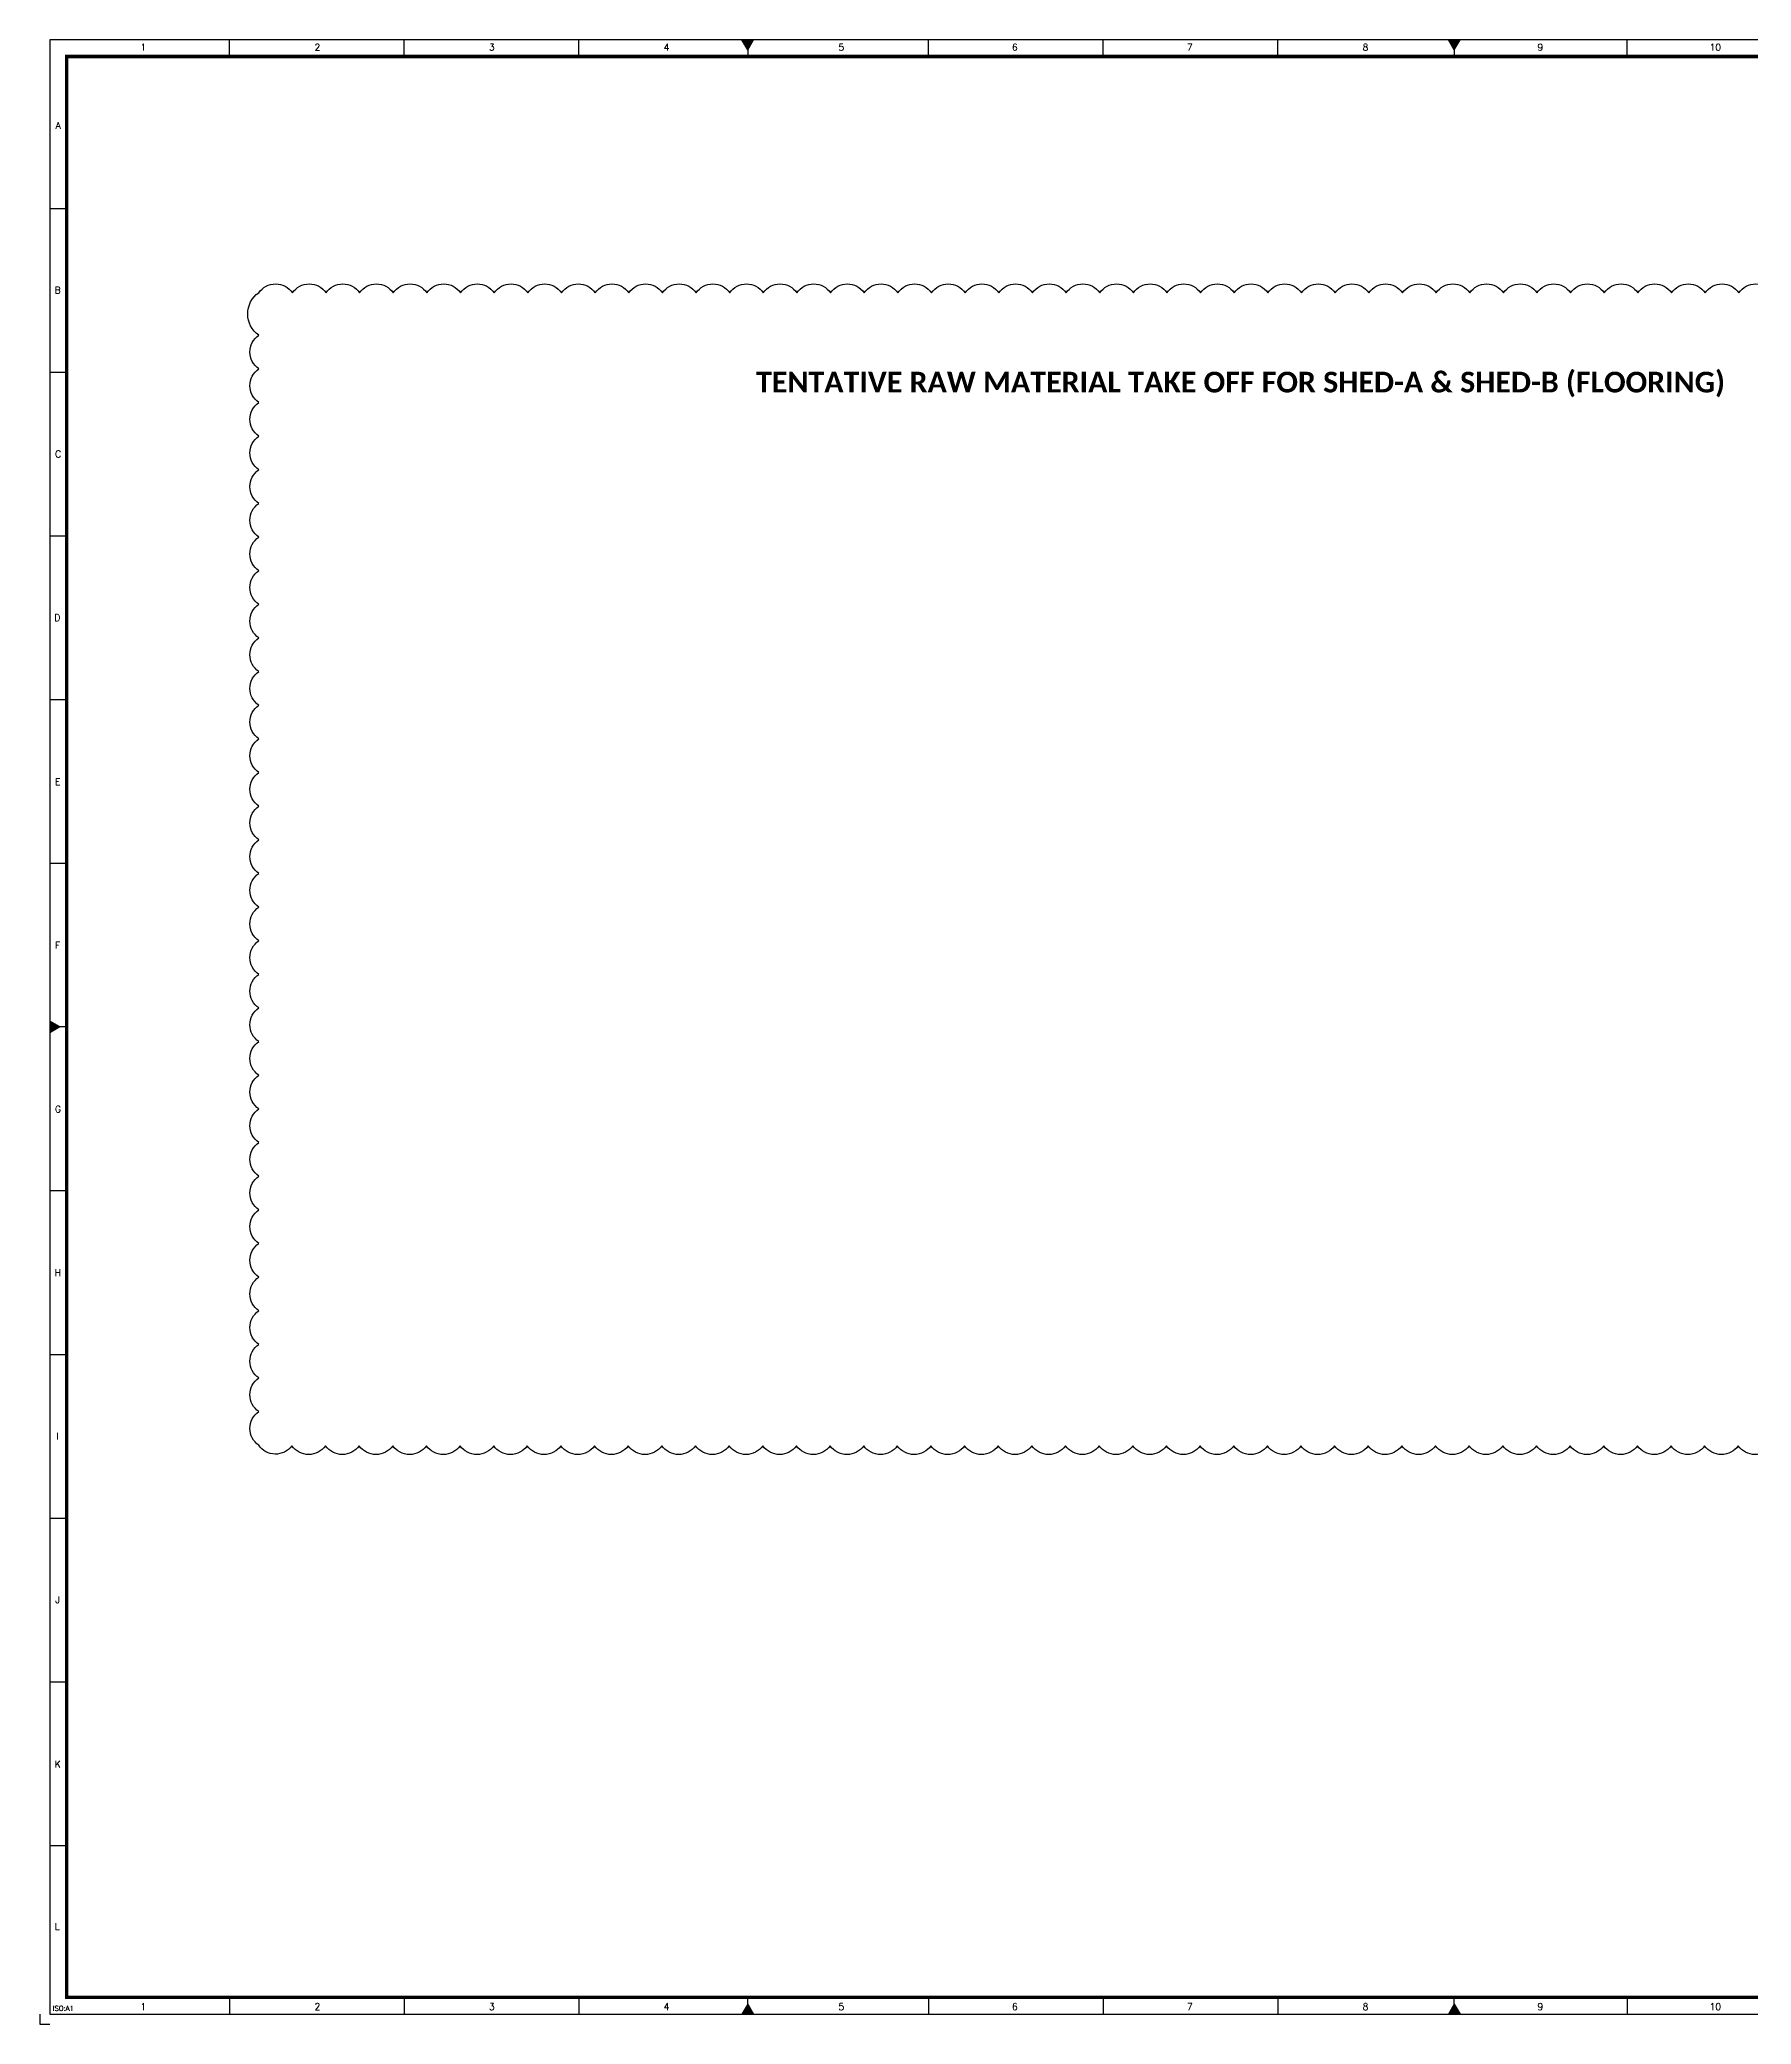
# Model space of a CAD drawing. Header units: millimetres. Extents: x -1055 to 11244, y -20673 to 2560.
# Drawn here: x 10404 to 10913, y 1190 to 1780 of the extents above; entities that cross this region are included whole.
import ezdxf
from ezdxf.enums import TextEntityAlignment as Align

# ---------------------------------------------------------------- set-up
doc = ezdxf.new("R2010")
doc.units = ezdxf.units.MM
doc.layers.add('BORDER', color=6, linetype='Continuous')
doc.styles.add('arial', font='arial.ttf')
doc.styles.add('ROMANS', font='romans.shx', dxfattribs={"width": 0.8})

# ---------------------------------------------------------------- blocks, each defined once
blk = doc.blocks.new('A1B')
at = {"layer": 'BORDER', "color": 1}
for p, q in [((56.44, 585), (56.44, 590)), ((56.44, 585), (56.44, 590)), ((108.38, 585), (108.38, 590)), ((108.38, 585), (108.38, 590)), ((160.31, 585), (160.31, 590)), ((160.31, 585), (160.31, 590)), ((264.19, 585), (264.19, 590)), ((316.12, 585), (316.12, 590)), ((368.06, 585), (368.06, 590)), ((471.94, 585), (471.94, 590)), ((3, 539.83), (8, 539.83)), ((3, 491.17), (8, 491.17)), ((3, 442.5), (8, 442.5)), ((3, 393.84), (8, 393.84)), ((3, 345.17), (8, 345.17)), ((3, 247.84), (8, 247.84)), ((3, 199.17), (8, 199.17)), ((3, 150.51), (8, 150.51)), ((3, 101.84), (8, 101.84)), ((3, 53.17), (8, 53.17)), ((56.44, 8), (56.44, 3)), ((108.38, 8), (108.38, 3)), ((160.31, 8), (160.31, 3)), ((264.19, 8), (264.19, 3)), ((316.12, 8), (316.12, 3)), ((368.06, 8), (368.06, 3)), ((471.94, 8), (471.94, 3))]:
    blk.add_line(p, q, dxfattribs=at)
at = {"layer": 'BORDER'}
for p, q in [((210.5, 587), (208.77, 590)), ((210.5, 590), (210.5, 585)), ((210.5, 587), (212.23, 590)), ((420.5, 587), (418.77, 590)), ((420.5, 590), (420.5, 585)), ((420.5, 587), (422.23, 590)), ((210.5, 588), (210.5, 585)), ((210.5, 588), (210.5, 585)), ((420.5, 588), (420.5, 585)), ((6, 296.5), (3, 298.23)), ((8, 296.5), (3, 296.5)), ((6, 296.5), (3, 294.77)), ((210.5, 6), (208.77, 3)), ((210.5, 5), (210.5, 8)), ((210.5, 5), (210.5, 8)), ((210.5, 3), (210.5, 8)), ((210.5, 6), (212.23, 3)), ((420.5, 6), (418.77, 3)), ((420.5, 5), (420.5, 8)), ((420.5, 3), (420.5, 8)), ((420.5, 6), (422.23, 3))]:
    blk.add_line(p, q, dxfattribs=at)
blk.add_lwpolyline([(837, 3), (837, 590), (3, 590), (3, 3)], close=True, dxfattribs=at)
at = {"layer": 'BORDER', "const_width": 1}
blk.add_lwpolyline([(8, 8), (832, 8), (832, 585), (8, 585)], close=True, dxfattribs=at)
at = {"layer": 'BORDER', "color": 1}
blk.add_lwpolyline([(0, 3), (0, 0), (3, 0)], dxfattribs=at)
at = {"layer": 'BORDER'}
for points in [[(212.23, 590), (208.77, 590), (210.5, 587)], [(422.23, 590), (418.77, 590), (420.5, 587)], [(3, 298.23), (3, 294.77), (6, 296.5)], [(212.23, 3), (208.77, 3), (210.5, 6)], [(422.23, 3), (418.77, 3), (420.5, 6)]]:
    blk.add_solid(points, dxfattribs=at)
at = {"layer": 'BORDER', "color": 1, "style": 'ROMANS'}
for s, height, p in [('1', 2, (30.81, 586.75)), ('2', 2, (82.56, 586.75)), ('3', 2, (134.41, 586.75)), ('4', 2, (186.37, 586.75)), ('5', 2, (238.32, 586.75)), ('6', 2, (289.89, 586.75)), ('7', 2, (341.88, 586.75)), ('8', 2, (394.13, 586.75)), ('9', 2, (446.1, 586.75)), ('10', 2, (498.13, 586.75)), ('A', 2, (5.48, 563.52)), ('B', 2, (5.35, 514.55)), ('C', 2, (5.49, 465.84)), ('D', 2, (5.25, 417.17)), ('E', 2, (5.39, 368.4)), ('F', 2, (5.34, 319.81)), ('G', 2, (5.44, 271.07)), ('H', 2, (5.43, 222.46)), ('I', 2, (5.31, 173.82)), ('J', 2, (5.33, 125.23)), ('K', 2, (5.38, 76.36)), ('L', 2, (5.2, 28.07)), ('1', 2, (30.81, 4.25)), ('2', 2, (82.56, 4.25)), ('3', 2, (134.41, 4.25)), ('4', 2, (186.37, 4.25)), ('5', 2, (238.32, 4.25)), ('6', 2, (289.89, 4.25)), ('7', 2, (341.88, 4.25)), ('8', 2, (394.13, 4.25)), ('9', 2, (446.1, 4.25)), ('10', 2, (498.13, 4.25)), ('ISO:A1', 1.5, (7.03, 4))]:
    blk.add_text(s, height=height, dxfattribs=at).set_placement(p, align=Align.CENTER)

msp = doc.modelspace()

# ---------------------------------------------------------------- linework, layer by layer
at = {"color": 1}
msp.add_lwpolyline([(10918.748533, 1362.301681, -0.5206), (10908.748533, 1362.301681, -0.5206), (10898.748533, 1362.301681, -0.5206), (10888.748533, 1362.301681, -0.5206), (10878.748533, 1362.301681, -0.5206), (10868.748533, 1362.301681, -0.5206), (10858.748533, 1362.301681, -0.5206), (10848.748533, 1362.301681, -0.5206), (10838.748533, 1362.301681, -0.5206), (10828.748533, 1362.301681, -0.5206), (10818.748533, 1362.301681, -0.5206), (10808.748533, 1362.301681, -0.5206), (10798.748533, 1362.301681, -0.5206), (10788.748533, 1362.301681, -0.5206), (10778.748533, 1362.301681, -0.5206), (10768.748533, 1362.301681, -0.5206), (10758.748533, 1362.301681, -0.5206), (10748.748533, 1362.301681, -0.5206), (10738.748533, 1362.301681, -0.5206), (10728.748533, 1362.301681, -0.5206), (10718.748533, 1362.301681, -0.5206), (10708.748533, 1362.301681, -0.5206), (10698.748533, 1362.301681, -0.5206), (10688.748533, 1362.301681, -0.5206), (10678.748533, 1362.301681, -0.5206), (10668.748533, 1362.301681, -0.5206), (10658.748533, 1362.301681, -0.5206), (10648.748533, 1362.301681, -0.5206), (10638.748533, 1362.301681, -0.5206), (10628.748533, 1362.301681, -0.5206), (10618.748533, 1362.301681, -0.5206), (10608.748533, 1362.301681, -0.5206), (10598.748533, 1362.301681, -0.5206), (10588.748533, 1362.301681, -0.5206), (10578.748533, 1362.301681, -0.5206), (10568.748533, 1362.301681, -0.5206), (10558.748533, 1362.301681, -0.5206), (10548.748533, 1362.301681, -0.5206), (10538.748533, 1362.301681, -0.5206), (10528.748533, 1362.301681, -0.5206), (10518.748533, 1362.301681, -0.5206), (10508.748533, 1362.301681, -0.5206), (10498.748533, 1362.301681, -0.5206), (10488.748533, 1362.301681, -0.5206), (10478.748533, 1362.301681, -0.5206), (10468.909203, 1362.462351, -0.5206), (10468.909203, 1372.462351, -0.5206), (10468.909203, 1382.462351, -0.5206), (10468.909203, 1392.462351, -0.5206), (10468.909203, 1402.462351, -0.5206), (10468.909203, 1412.462351, -0.5206), (10468.909203, 1422.462351, -0.5206), (10468.909203, 1432.462351, -0.5206), (10468.909203, 1442.462351, -0.5206), (10468.909203, 1452.462351, -0.5206), (10468.909203, 1462.462351, -0.5206), (10468.909203, 1472.462351, -0.5206), (10468.909203, 1482.462351, -0.5206), (10468.909203, 1492.462351, -0.5206), (10468.909203, 1502.462351, -0.5206), (10468.909203, 1512.462351, -0.5206), (10468.909203, 1522.462351, -0.5206), (10468.909203, 1532.462351, -0.5206), (10468.909203, 1542.462351, -0.5206), (10468.909203, 1552.462351, -0.5206), (10468.909203, 1562.462351, -0.5206), (10468.909203, 1572.462351, -0.5206), (10468.909203, 1582.462351, -0.5206), (10468.909203, 1592.462351, -0.5206), (10468.909203, 1602.462351, -0.5206), (10468.909203, 1612.462351, -0.5206), (10468.909203, 1622.462351, -0.5206), (10468.909203, 1632.462351, -0.5206), (10468.909203, 1642.462351, -0.5206), (10468.909203, 1652.462351, -0.5206), (10468.909203, 1662.462351, -0.5206), (10468.909203, 1672.462351, -0.5206), (10468.909203, 1682.462351, -0.5206), (10468.909203, 1692.462351, -0.5206), (10468.909203, 1705.104187, -0.5206), (10468.909203, 1705.104187, -0.5206), (10478.909203, 1705.104187, -0.5206), (10488.909203, 1705.104187, -0.5206), (10498.909203, 1705.104187, -0.5206), (10508.909203, 1705.104187, -0.5206), (10518.909203, 1705.104187, -0.5206), (10528.909203, 1705.104187, -0.5206), (10538.909203, 1705.104187, -0.5206), (10548.909203, 1705.104187, -0.5206), (10558.909203, 1705.104187, -0.5206), (10568.909203, 1705.104187, -0.5206), (10578.909203, 1705.104187, -0.5206), (10588.909203, 1705.104187, -0.5206), (10598.909203, 1705.104187, -0.5206), (10608.909203, 1705.104187, -0.5206), (10618.909203, 1705.104187, -0.5206), (10628.909203, 1705.104187, -0.5206), (10638.909203, 1705.104187, -0.5206), (10648.909203, 1705.104187, -0.5206), (10658.909203, 1705.104187, -0.5206), (10668.909203, 1705.104187, -0.5206), (10678.909203, 1705.104187, -0.5206), (10688.909203, 1705.104187, -0.5206), (10698.909203, 1705.104187, -0.5206), (10708.909203, 1705.104187, -0.5206), (10718.909203, 1705.104187, -0.5206), (10728.909203, 1705.104187, -0.5206), (10738.909203, 1705.104187, -0.5206), (10748.909203, 1705.104187, -0.5206), (10758.909203, 1705.104187, -0.5206), (10768.909203, 1705.104187, -0.5206), (10778.909203, 1705.104187, -0.5206), (10788.909203, 1705.104187, -0.5206), (10798.909203, 1705.104187, -0.5206), (10808.909203, 1705.104187, -0.5206), (10818.909203, 1705.104187, -0.5206), (10828.909203, 1705.104187, -0.5206), (10838.909203, 1705.104187, -0.5206), (10848.909203, 1705.104187, -0.5206), (10858.909203, 1705.104187, -0.5206), (10868.909203, 1705.104187, -0.5206), (10878.909203, 1705.104187, -0.5206), (10888.909203, 1705.104187, -0.5206), (10898.909203, 1705.104187, -0.5206), (10908.909203, 1705.104187, -0.5206), (10918.909203, 1705.104187, -0.5206)], format="xyb", dxfattribs=at)

# ---------------------------------------------------------------- block references
msp.add_blockref('A1B', (10403.791516, 1190.319807))

# ---------------------------------------------------------------- texts
at = {"layer": 'BORDER', "color": 7, "insert": (10760.766834, 1677.811929), "char_height": 5, "width": 335.0915087, "attachment_point": 5, "style": 'arial'}
msp.add_mtext('{\\fCalibri|b1|i0|c0|p2;\\H1.2308x;TENTATIVE RAW MATERIAL TAKE OFF FOR SHED-A & SHED-B (FLOORING)}', dxfattribs=at)

doc.saveas('drawing.dxf')
